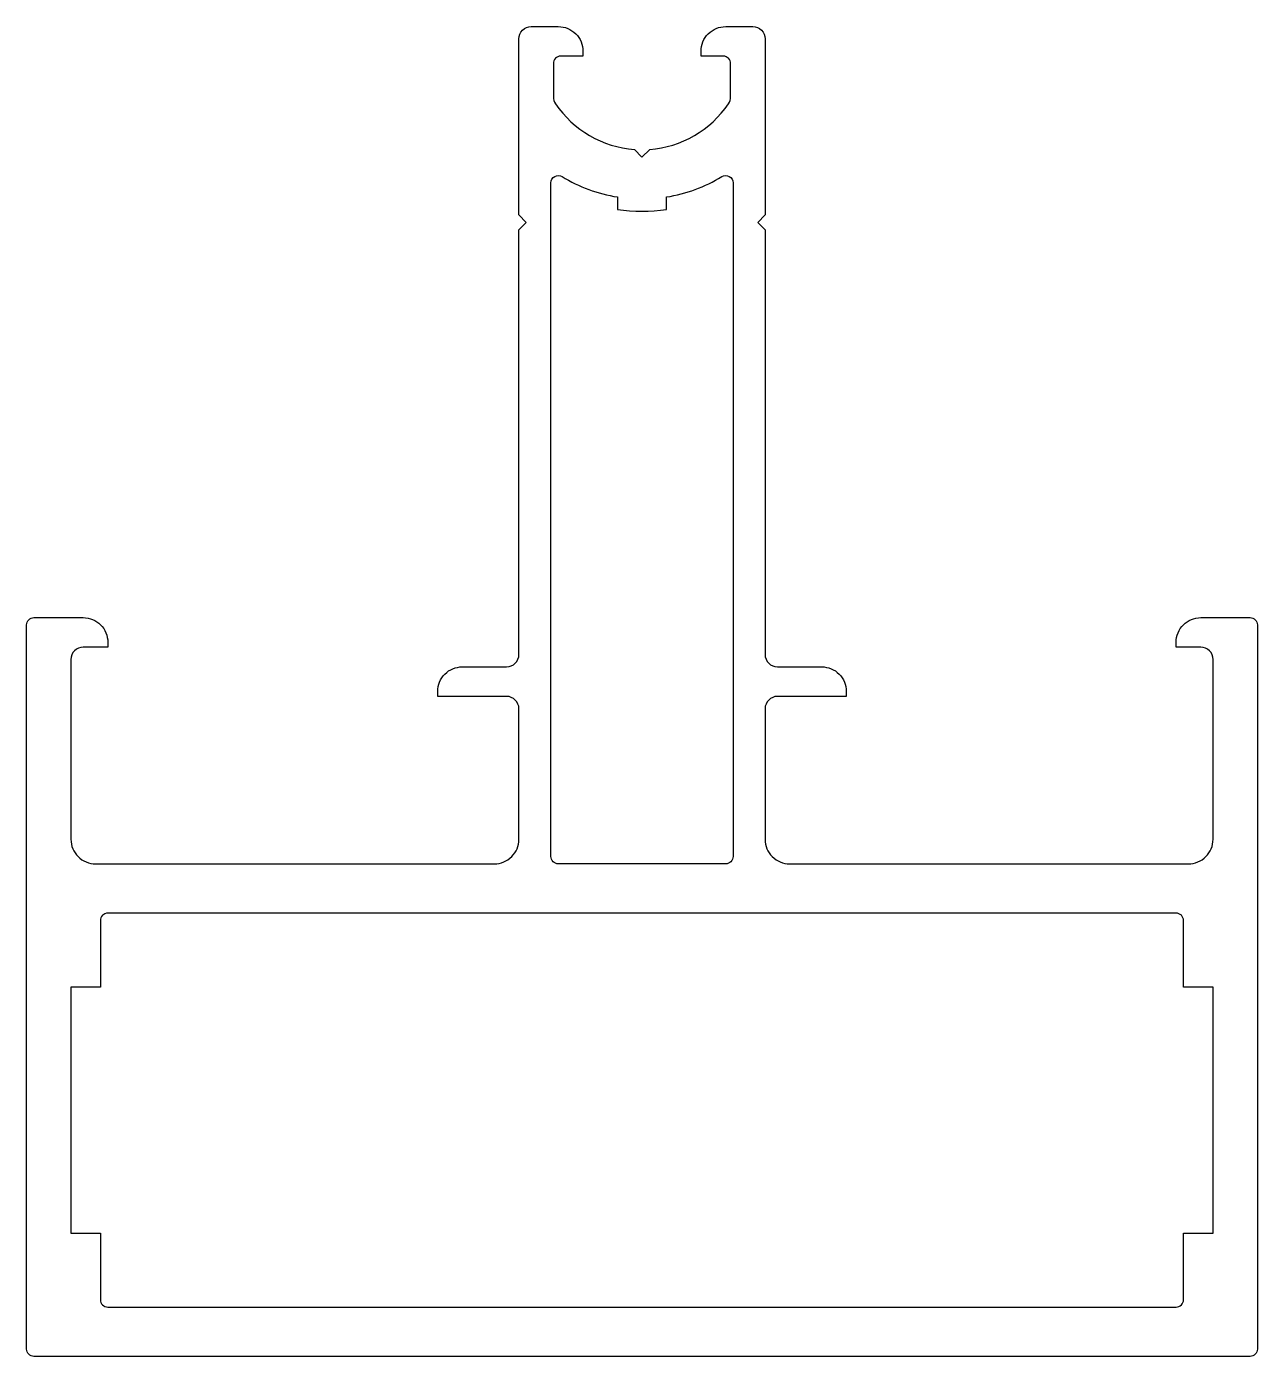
# Model space of a CAD drawing. Extents: x 617.4 to 667.4, y -172.2 to -118.2.
import ezdxf

# ---------------------------------------------------------------- set-up
doc = ezdxf.new("R2010")
doc.units = 0
doc.header["$LTSCALE"] = 15
doc.layers.get('0').update_dxf_attribs({"linetype": 'CONTINUOUS'})

msp = doc.modelspace()

# ---------------------------------------------------------------- linework, layer by layer
for points in [[(637.401, -143.655), (637.401, -126.405), (637.701, -126.105), (637.401, -125.805), (637.401, -118.655, -0.414214), (637.901, -118.155), (639.001, -118.155, -0.414214), (640.001, -119.155), (640.001, -119.355), (639.101, -119.355, 0.414214), (638.801, -119.655), (638.801, -121.008, 0.149524), (638.887, -121.287, 0.229816), (642.09, -123.144), (642.401, -123.455), (642.713, -123.144, 0.229816), (645.916, -121.287, 0.149524), (646.001, -121.008), (646.001, -119.655, 0.414214), (645.701, -119.355), (644.801, -119.355), (644.801, -119.155, -0.414214), (645.801, -118.155), (646.901, -118.155, -0.414214), (647.401, -118.655), (647.401, -125.805), (647.101, -126.105), (647.401, -126.405), (647.401, -143.655), (647.401, -143.655, 0.414214), (647.901, -144.155), (649.701, -144.155, -0.414214), (650.701, -145.155), (650.701, -145.355), (647.901, -145.355, 0.414214), (647.401, -145.855), (647.401, -151.155, 0.414214), (648.401, -152.155), (664.601, -152.155, 0.414214), (665.601, -151.155), (665.601, -143.855, 0.414214), (665.101, -143.355), (664.101, -143.355), (664.101, -143.155, -0.414214), (665.101, -142.155), (667.101, -142.155, -0.414214), (667.401, -142.455), (667.401, -171.855, -0.414214), (667.101, -172.155), (617.701, -172.155, -0.414214), (617.401, -171.855), (617.401, -142.455, -0.414214), (617.701, -142.155), (619.701, -142.155, -0.414214), (620.701, -143.155), (620.701, -143.355), (619.701, -143.355, 0.414214), (619.201, -143.855), (619.201, -151.155, 0.414214), (620.201, -152.155), (636.401, -152.155, 0.414214), (637.401, -151.155), (637.401, -145.855, 0.414214), (636.901, -145.355), (634.101, -145.355), (634.101, -145.155, -0.414214), (635.101, -144.155), (636.901, -144.155, 0.414214)], [(643.401, -125.581), (643.401, -125.075, 0.096739), (645.645, -124.246, -0.585079), (646.101, -124.502), (646.101, -151.855, -0.414214), (645.801, -152.155), (639.001, -152.155, -0.414214), (638.701, -151.855), (638.701, -124.502, -0.585079), (639.157, -124.246, 0.096739), (641.401, -125.075), (641.401, -125.581, 0.074597)], [(664.101, -170.155, 0.414214), (664.401, -169.855), (664.401, -167.155), (665.601, -167.155), (665.601, -157.155), (664.401, -157.155), (664.401, -154.455, 0.414214), (664.101, -154.155), (620.701, -154.155, 0.414214), (620.401, -154.455), (620.401, -157.155), (619.201, -157.155), (619.201, -167.155), (620.401, -167.155), (620.401, -169.855, 0.414214), (620.701, -170.155)]]:
    msp.add_lwpolyline(points, format="xyb", close=True)

doc.saveas('drawing.dxf')
